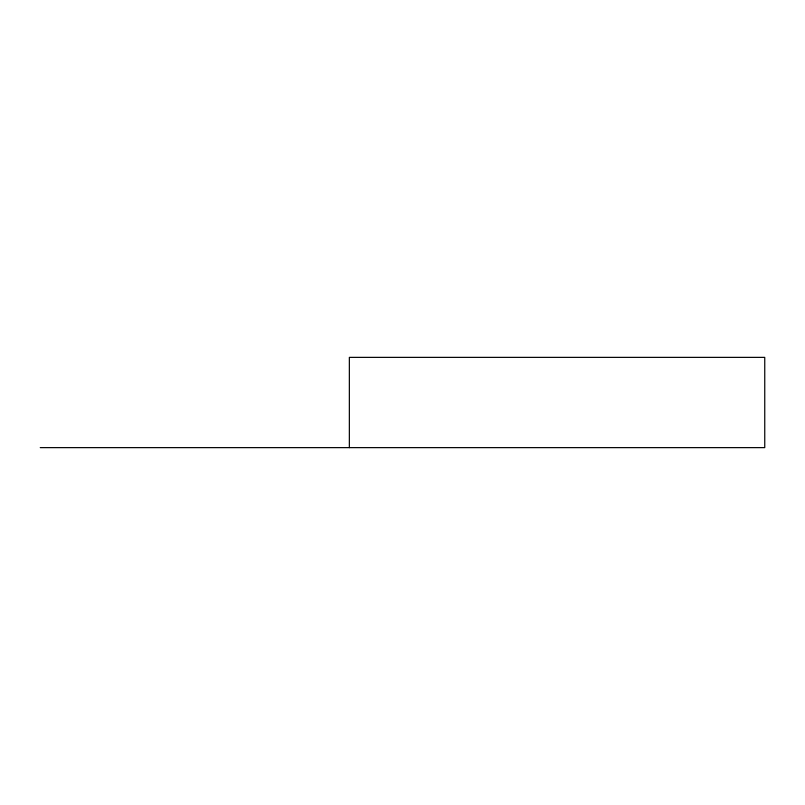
<?xml version="1.0" encoding="UTF-8"?>
<svg xmlns="http://www.w3.org/2000/svg" width="805" height="805" viewBox="0 0 805 805"><rect width="100%" height="100%" fill="white"/><g stroke="black" fill="none" stroke-linecap="round" stroke-linejoin="round"><path stroke-width="1.21" d="M40.25 447.63L764.75 447.63L764.75 357.37L349.35 357.37L349.35 447.63"/></g></svg>
